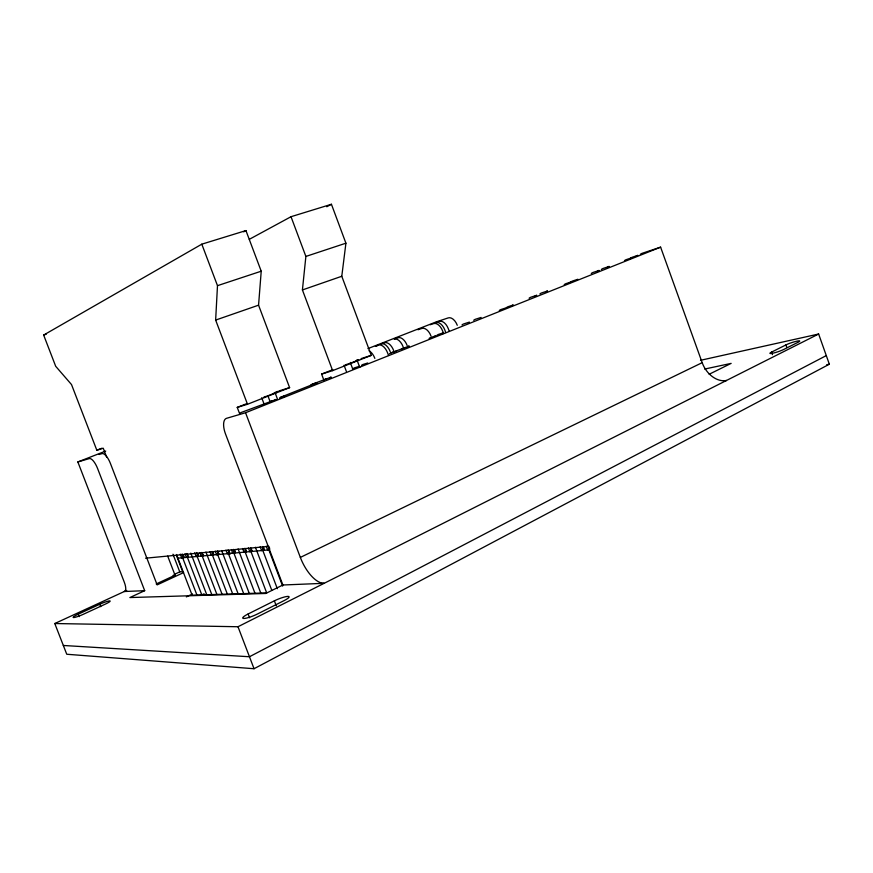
<?xml version="1.0" encoding="UTF-8"?>
<svg xmlns="http://www.w3.org/2000/svg" width="873" height="873" viewBox="0 0 873 873"><rect width="100%" height="100%" fill="white"/><g stroke="black" fill="none" stroke-linecap="round" stroke-linejoin="round"><path stroke-width="1.31" d="M264.039 548.08L263.984 550.35L262.555 546.563M235.088 550.808L234.99 552.991L233.604 549.368M247.506 404.264L215.642 320.085L217.486 285.667L201.805 244.178L245.946 230.581L261.223 271.208L258.561 305.179L289.607 387.634L247.506 404.264L237.238 407.396L239.638 413.737M198.313 554.279L198.16 556.352L196.698 552.533M183.745 555.654L183.57 557.683L182.141 553.951M332.646 370.632L302.418 289.945L305.877 256.433L291.015 216.711L331.434 204.271L345.915 243.196L341.779 276.272L371.276 355.366L332.646 370.632L321.602 374.102L323.992 380.486M180.285 554.137L181.704 557.847L183.123 555.708M187.902 555.261L186.473 557.421L185.032 553.678M194.755 552.729L196.207 556.527L197.669 554.333M199.873 552.631L201.194 556.079L202.656 553.864M210.055 551.638L211.397 555.141L213.645 551.78M215.271 551.136L216.613 554.671L218.883 551.278M225.954 550.099L227.318 553.689L229.053 551.103M231.421 549.575L232.807 553.198L234.553 550.59M242.639 548.495L244.036 552.173L245.826 549.521M248.39 547.938L249.798 551.649L251.61 548.964M260.187 546.793L261.616 550.568L263.46 547.84M266.232 546.203L267.673 550.012L269.539 547.273M106.659 457.092L103.254 448.242L96.816 450.206L71.521 384.567L55.686 366.278L43.65 335.057L201.805 244.178M243.676 231.847L245.946 230.581M249.296 239.333L291.015 216.711M326.775 206.737L331.434 204.271M126.727 590.399L54.781 623.529L66.752 654.248L254.043 668.729L829.35 364.216L818.634 334.021L700.495 360.309M826.295 355.595L249.46 656.747L63.336 645.474M54.781 623.529L237.991 626.738L818.634 334.021M248.118 613.981L274.373 600.842A10.705 1.888 -21.9 0 1 287.861 596.401A10.705 1.888 -21.9 0 1 284.009 600.657L257.524 613.97A10.88 1.932 -22.2 0 1 243.84 618.477A10.88 1.932 -22.2 0 1 248.118 613.981L249.569 617.768M771.59 352.092L785.918 344.922A8.13 1.004 -18.4 0 1 796.743 341.201A8.13 1.004 -18.4 0 1 798.097 342.249L783.736 349.462A8.184 1.026 -18.4 0 1 772.801 353.216A8.184 1.026 -18.4 0 1 771.59 352.092L772.496 354.634M282.885 584.997L225.507 433.957A14.906 6.537 67.9 0 1 226.5 418.331L245.542 412.743L300.345 557.421A29.169 13.182 64.9 0 0 324.123 583.306L282.885 584.997L265.752 593.465L129.87 597.558L144.689 590.683L97.612 468.561A11.862 4.125 68.1 0 0 89.308 458.587L77.85 461.948L124.304 582.236A9.799 3.296 66.5 0 1 124.304 591.512L144.689 590.683M709.16 374.255L731.148 363.386L704.642 369.061M300.345 557.421L702.187 362.677A23.058 16.893 61.4 0 0 726.445 380.486L723.892 380.999M204.096 593.804L201.816 594.906L187.411 557.334M186.353 596.903L192.497 593.967M267.673 550.012L269.921 548.953M261.616 550.568L263.853 549.51M244.036 552.173L246.481 551.027M249.798 551.649L252.253 550.492M232.807 553.198L235.219 552.063M183.614 572.59L157.151 584.888L110.424 463.465A11.786 4.212 68.1 0 0 102.076 453.589L99.085 454.473M227.318 553.689L229.719 552.576M211.397 555.141L213.754 554.049M216.613 554.671L218.992 553.569M174.327 574.401L179.762 571.88L182.675 571.684L176.346 555.206M156.212 583.961L175.037 575.22L167.714 556.145M201.194 556.079L203.529 554.999M78.232 614.188L99.784 604.247A8.293 1.048 -22.4 0 1 109.682 600.897A8.293 1.048 -22.4 0 1 105.284 604.138L83.568 614.177A8.424 1.069 -22.6 0 1 73.561 617.571A8.424 1.069 -22.6 0 1 78.232 614.188L79.17 616.622M196.207 556.527L198.531 555.457M181.704 557.847L183.996 556.799M245.542 412.743L660.61 247.157L702.187 362.677M310.744 385.168A14.274 7.082 67.9 0 1 312.327 384.175L331.216 377.125A14.274 7.268 67.9 0 0 329.59 378.129M389.456 353.827A13.695 7.53 67.9 0 1 391.148 352.812L409.23 346.057A13.684 7.693 67.9 0 0 407.495 347.094M274.602 400.456A14.797 6.984 67.9 0 1 276.163 399.474L241.515 412.362A14.797 6.635 67.9 0 0 240.042 413.311M279.535 398.077A14.645 6.962 67.9 0 1 281.084 397.084L317.401 382.625A14.372 7.18 67.9 0 0 315.786 383.629M268.589 395.524L276.632 392.348L274.308 393.057M350.204 363.299L358.639 359.96L356.162 360.745M237.238 407.396L247.026 403.533M274.318 392.763L277.789 391.388M321.602 374.102L332.831 369.672M77.85 461.948L105.72 451.057M367.926 348.6L436.325 321.864L448.296 317.881A9.81 5.805 68.4 0 1 457.277 325.291M96.816 450.206L101.89 448.231M215.642 320.085L258.561 305.179M302.418 289.945L341.779 276.272M660.61 247.157L642.31 253.257A11.949 8.61 68 0 0 640.335 254.338M430.225 324.745L433.717 323.577A9.898 5.762 68.4 0 1 442.676 331.096L443.604 333.617M417.971 329.743L421.997 328.401A10.029 5.751 68.4 0 1 431.011 336.05M217.486 285.667L261.223 271.208M305.877 256.433L345.915 243.196M43.65 335.057L46.225 334.217M577.904 279.251L572.764 280.942A12.473 8.392 68 0 0 570.855 282.023M506.089 307.863L501.102 309.479A13.008 8.119 67.9 0 0 499.258 310.537M481.132 317.434L475.49 319.245A13.073 7.933 67.9 0 0 473.69 320.293M469.401 322.104L463.792 323.905A13.16 7.89 67.9 0 0 462.003 324.942M361.171 358.585L371.276 355.366M345.293 364.849L348.971 363.681M391.148 352.812L396.517 351.121M367.751 362.982L363.157 364.412A14.033 7.453 67.9 0 0 361.477 365.427M278.945 390.94L289.607 387.634M359.283 366.354L354.711 367.773A14.099 7.399 67.9 0 0 353.052 368.788M263.995 397.029L267.444 395.971M312.327 384.175L317.401 382.625M281.084 397.084L285.395 395.796A14.732 7.039 67.9 0 0 283.823 396.789M826.676 364.75L829.35 364.216M200.681 555.85L203.016 555.468M232.087 552.98L234.542 552.565M145.573 558.196L268.84 546.334M177.939 558.196L268.884 549.903L282.634 586.099M173.116 575.351L175.037 575.22M99.784 604.247L100.722 606.648M205.93 552.042L222.08 594.273M201.849 552.434L203.169 555.894M202.176 555.981L216.897 594.437M197.178 556.439L211.79 594.589M190.816 553.111L206.759 594.753M186.92 553.493L188.361 557.247M182.643 557.771L196.938 595.048M176.521 554.497L192.136 595.2L266.691 592.898L250.944 551.54M172.985 554.224L179.762 571.88M274.373 600.842L276.272 605.829M250.682 547.709L252.09 551.43M244.887 548.277L246.295 551.965M245.171 552.063L260.787 593.083M238.089 548.931L254.981 593.258M233.888 553.089L249.274 593.433M228.988 551.878L229.937 554.366M228.093 549.892L229.468 553.493M228.388 553.591L243.665 593.607M221.622 550.525L238.133 593.782M217.344 550.939L218.697 554.475M217.661 554.573L232.698 593.946M212.095 551.441L213.438 554.955M212.412 555.053L227.351 594.109M237.991 626.738L254.043 668.729M262.806 550.459L277.341 588.697M255.396 547.251L271.732 590.181M275.093 392.785L277.494 399.136M267.847 395.644L270.248 402.027M261.704 397.739L264.093 404.068M356.937 359.818L359.785 367.446M350.269 362.437L352.659 368.821M344.06 365.241L346.439 371.614M388.572 355.497L387.634 352.965A10.192 5.554 68.3 0 0 378.729 345.086L375.368 346.199A10.16 5.511 68.3 0 1 376.841 346.068M449.3 331.38L448.362 328.826A9.865 5.773 68.4 0 0 439.403 321.362L435.9 322.519A9.821 5.729 68.4 0 1 444.804 329.972L445.743 332.515M785.918 344.922L786.824 347.443M270.357 401.733A14.71 6.897 67.9 0 1 271.896 400.751M369.028 350.793A10.334 5.533 68.3 0 1 374.844 358.366M390.231 351.644A10.127 5.533 68.3 0 0 381.381 343.842L384.764 342.729A10.16 5.576 68.3 0 1 393.668 350.564M403.13 346.799A10.116 5.609 68.3 0 0 394.214 339.03L398.186 337.731A10.16 5.664 68.3 0 1 407.167 345.522M324.494 379.69A14.175 7.17 67.9 0 1 326.098 378.696M429.09 338.495A13.532 7.802 67.9 0 1 430.858 337.447L435.66 335.93A13.597 7.89 67.9 0 0 433.87 336.978M402.104 348.796A13.597 7.595 67.9 0 1 403.817 347.77M529.093 298.239A12.659 8.163 68 0 1 530.948 297.18L536.742 295.292A12.735 8.261 67.9 0 0 534.854 296.362M564.198 284.674A12.517 8.37 67.9 0 1 566.108 283.594L571.237 281.914A12.582 8.457 67.9 0 0 569.305 282.994M539.918 293.928A12.582 8.206 68 0 1 541.784 292.87L547.6 290.96A12.659 8.304 67.9 0 0 545.712 292.04M591.305 273.467A12.2 8.381 68 0 1 593.225 272.398L599.162 270.434A12.277 8.479 68 0 0 597.219 271.514M624.468 260.656A12.069 8.566 68 0 1 626.432 259.576L631.67 257.83A12.124 8.654 68 0 0 629.684 258.932M601.366 269.462A12.124 8.414 68 0 1 603.287 268.393L609.245 266.418A12.2 8.512 68 0 0 607.292 267.498M630.655 258.19A12.026 8.588 68 0 1 632.63 257.109L637.868 255.363A12.08 8.665 68 0 0 635.882 256.455M506.438 307.678A12.953 8.152 67.9 0 1 508.293 306.619L513.291 304.993A13.019 8.239 67.9 0 0 511.414 306.074M436.86 335.396A13.466 7.835 67.9 0 1 438.639 334.359L443.451 332.82A13.542 7.922 67.9 0 0 441.662 333.879"/></g></svg>
